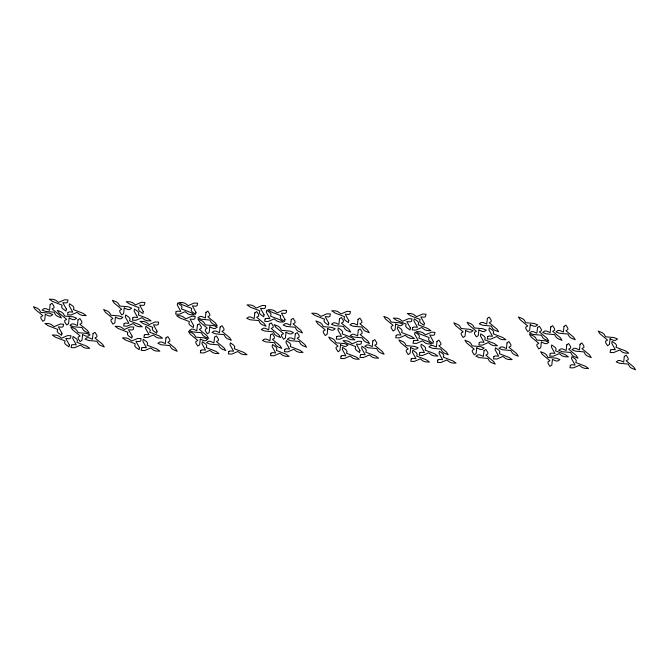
<?xml version="1.0" encoding="UTF-8"?>
<svg xmlns="http://www.w3.org/2000/svg" width="669" height="669" viewBox="0 0 669 669"><rect width="100%" height="100%" fill="white"/><g stroke="black" fill="none" stroke-linecap="round" stroke-linejoin="round"><path stroke-width="1" d="M45.316 314.371L44.689 320.058L42.816 321.329L40.884 318.293L40.842 316.822L42.808 315.684L35.173 309.362L33.45 306.67L37.631 308.384L39.32 309.764L40.817 312.398L49.297 313.167L52.776 314.589L50.727 315.977L48.82 315.927L45.316 314.371M50.183 304.529L49.556 310.215L46.052 308.668L44.146 308.61L42.097 309.998L45.576 311.428L54.055 312.197L55.552 314.831L57.241 316.211L61.423 317.926L59.7 315.224L52.065 308.902L54.03 307.773L53.988 306.293L52.057 303.266L50.183 304.529M69.175 318.043L68.547 323.729L66.674 324.992L64.734 321.965L64.692 320.484L66.666 319.356L59.031 313.025L57.308 310.332L61.489 312.047L63.17 313.427L64.676 316.061L73.155 316.83L76.634 318.252L74.577 319.648L72.67 319.59L69.175 318.043M78.022 319.832L77.395 325.519L73.899 323.972L71.993 323.913L69.936 325.301L73.414 326.731L81.894 327.501L83.399 330.135L85.08 331.515L89.261 333.229L87.539 330.528L79.904 324.206L81.877 323.077L81.835 321.597L79.895 318.569L78.022 319.832M82.605 334.634L81.969 340.32L80.096 341.583L78.164 338.556L78.122 337.076L80.096 335.947L72.453 329.625L70.73 326.924L74.911 328.638L76.6 330.018L78.097 332.652L86.585 333.421L90.064 334.851L88.007 336.239L86.1 336.181L82.605 334.634M93.058 333.588L92.431 339.267L88.935 337.72L87.029 337.669L84.971 339.058L88.45 340.479L96.938 341.249L98.435 343.883L100.124 345.263L104.305 346.977L102.583 344.284L94.939 337.962L96.913 336.825L96.871 335.353L94.939 332.317L93.058 333.588M115.469 317.215L114.842 322.893L112.969 324.164L111.029 321.128L110.987 319.657L112.961 318.519L105.317 312.197L103.603 309.504L107.776 311.219L109.465 312.599L110.97 315.233L119.45 316.002L122.929 317.424L120.872 318.812L118.965 318.762L115.469 317.215M124.225 307.991L123.598 313.669L121.725 314.94L119.793 311.905L119.751 310.433L121.716 309.295L114.081 302.973L112.359 300.281L116.54 301.995L118.229 303.375L119.726 306.009L128.205 306.778L131.684 308.2L129.635 309.588L127.729 309.538L124.225 307.991M165.962 337.887L165.335 343.573L161.831 342.026L159.933 341.968L157.876 343.356L161.354 344.786L169.834 345.555L171.331 348.181L173.02 349.569L177.201 351.284L175.479 348.582L167.844 342.26L169.817 341.131L169.775 339.651L167.835 336.616L165.962 337.887M197.439 325.034L196.811 330.72L193.308 329.165L191.409 329.115L189.352 330.503L192.831 331.924L201.31 332.702L202.807 335.328L204.497 336.708L208.678 338.422L206.955 335.729L199.32 329.407L201.294 328.278L201.252 326.798L199.312 323.763L197.439 325.034M200.274 339.116L199.646 344.803L197.773 346.074L195.833 343.038L195.791 341.558L197.765 340.429L190.13 334.107L188.407 331.414L192.588 333.129L194.269 334.508L195.774 337.134L204.254 337.912L207.733 339.334L205.676 340.722L203.769 340.672L200.274 339.116M205.968 312.364L205.341 318.051L201.846 316.504L199.939 316.445L197.882 317.834L201.361 319.264L209.84 320.033L211.345 322.667L213.026 324.047L217.208 325.761L215.485 323.06L207.85 316.738L209.823 315.609L209.782 314.129L207.842 311.102L205.968 312.364M209.798 326.865L209.171 332.543L207.298 333.814L205.366 330.779L205.324 329.307L207.29 328.17L199.655 321.848L197.932 319.155L202.113 320.869L203.802 322.249L205.299 324.883L213.779 325.652L217.258 327.074L215.209 328.462L213.302 328.412L209.798 326.865M214.565 337.226L213.938 342.913L210.442 341.366L208.536 341.307L206.478 342.695L209.957 344.125L218.437 344.895L219.942 347.529L221.631 348.909L225.804 350.623L224.09 347.922L216.447 341.6L218.42 340.471L218.378 338.991L216.438 335.963L214.565 337.226M220.134 326.965L219.507 332.644L216.003 331.096L214.105 331.038L212.048 332.434L215.527 333.856L224.006 334.625L225.503 337.26L227.192 338.639L231.374 340.354L229.651 337.661L222.016 331.339L223.99 330.202L223.948 328.73L222.008 325.694L220.134 326.965M254.805 312.883L254.178 318.569L250.674 317.014L248.776 316.964L246.719 318.352L250.198 319.774L258.677 320.551L260.174 323.177L261.863 324.557L266.045 326.271L264.322 323.579L256.687 317.257L258.66 316.128L258.619 314.647L256.679 311.612L254.805 312.883M269.339 324.139L268.712 329.825L265.217 328.27L263.31 328.22L261.253 329.608L264.732 331.03L273.211 331.807L274.716 334.433L276.397 335.813L280.579 337.527L278.856 334.834L271.221 328.512L273.195 327.375L273.153 325.903L271.213 322.868L269.339 324.139M270.552 335.018L269.925 340.705L266.429 339.158L264.523 339.099L262.465 340.488L265.944 341.918L274.424 342.687L275.921 345.313L277.61 346.701L281.791 348.415L280.068 345.714L272.434 339.392L274.407 338.263L274.365 336.783L272.425 333.747L270.552 335.018M286.031 332.317L285.404 337.996L283.531 339.267L281.59 336.231L281.549 334.759L283.522 333.622L275.879 327.3L274.165 324.607L278.346 326.321L280.027 327.701L281.532 330.335L290.012 331.105L293.49 332.526L291.433 333.915L289.526 333.864L286.031 332.317M291.216 319.565L290.589 325.251L287.093 323.704L285.186 323.645L283.129 325.034L286.608 326.464L295.088 327.233L296.584 329.859L298.274 331.247L302.455 332.961L300.732 330.26L293.097 323.938L295.071 322.809L295.029 321.329L293.089 318.293L291.216 319.565M295.313 333.814L294.686 339.492L291.182 337.945L289.284 337.895L287.227 339.283L290.706 340.705L299.185 341.474L300.682 344.109L302.371 345.488L306.553 347.203L304.83 344.51L297.195 338.188L299.168 337.051L299.127 335.579L297.187 332.543L295.313 333.814M327.751 328.596L327.124 334.283L325.251 335.545L323.311 332.518L323.278 331.038L325.243 329.909L317.608 323.587L315.885 320.886L320.066 322.6L321.756 323.98L323.252 326.614L331.732 327.384L335.211 328.814L333.154 330.202L331.255 330.143L327.751 328.596M339.534 318.745L338.907 324.432L335.412 322.884L333.505 322.826L331.448 324.214L334.926 325.644L343.406 326.413L344.911 329.048L346.592 330.427L350.773 332.142L349.051 329.441L341.416 323.119L343.389 321.99L343.348 320.51L341.407 317.482L339.534 318.745M340.571 344.794L339.944 350.472L338.071 351.743L336.131 348.716L336.089 347.236L338.062 346.099L330.427 339.777L328.705 337.084L332.886 338.798L334.567 340.178L336.072 342.812L344.552 343.582L348.031 345.003L345.973 346.4L344.067 346.341L340.571 344.794M358.024 319.372L357.397 325.059L353.893 323.503L351.986 323.453L349.937 324.841L353.416 326.271L361.896 327.041L363.392 329.666L365.082 331.046L369.263 332.761L367.54 330.068L359.905 323.746L361.87 322.617L361.829 321.137L359.897 318.101L358.024 319.372M358.275 330.168L357.647 335.855L354.152 334.299L352.245 334.249L350.188 335.637L353.667 337.059L362.146 337.828L363.652 340.462L365.341 341.842L369.514 343.557L367.799 340.864L360.156 334.542L362.13 333.405L362.088 331.933L360.148 328.897L358.275 330.168M372.867 340.889L372.24 346.567L368.744 345.02L366.838 344.97L364.781 346.358L368.259 347.78L376.739 348.549L378.244 351.183L379.933 352.563L384.115 354.277L382.392 351.585L374.749 345.263L376.722 344.125L376.68 342.653L374.74 339.618L372.867 340.889M395.663 324.064L395.036 329.75L393.163 331.021L391.223 327.986L391.181 326.505L393.155 325.377L385.52 319.054L383.797 316.362L387.978 318.076L389.667 319.456L391.164 322.082L399.644 322.851L403.123 324.281L401.066 325.669L399.167 325.619L395.663 324.064M410.716 347.629L410.089 353.316L408.215 354.578L406.284 351.551L406.242 350.071L408.207 348.942L400.572 342.612L398.849 339.919L403.031 341.633L404.72 343.013L406.217 345.647L414.705 346.417L418.184 347.838L416.126 349.235L414.22 349.176L410.716 347.629M437.008 341.399L436.38 347.077L432.885 345.53L430.978 345.472L428.921 346.868L432.4 348.29L440.879 349.059L442.385 351.693L444.074 353.073L448.255 354.787L446.532 352.095L438.889 345.773L440.863 344.635L440.821 343.155L438.881 340.128L437.008 341.399M465.657 330.519L465.03 336.206L463.157 337.469L461.217 334.441L461.175 332.961L463.149 331.832L455.505 325.502L453.783 322.809L457.964 324.524L459.653 325.903L461.158 328.538L469.638 329.307L473.117 330.737L471.06 332.125L469.153 332.067L465.657 330.519M476.746 347.88L476.119 353.567L474.246 354.829L472.314 351.802L472.272 350.322L474.237 349.193L466.602 342.871L464.88 340.17L469.061 341.884L470.75 343.264L472.247 345.898L480.727 346.667L484.205 348.097L482.157 349.486L480.25 349.427L476.746 347.88M478.904 329.934L478.276 335.621L476.403 336.892L474.472 333.856L474.43 332.376L476.395 331.247L468.76 324.925L467.037 322.232L471.219 323.947L472.908 325.326L474.405 327.952L482.893 328.722L486.371 330.152L484.314 331.54L482.408 331.49L478.904 329.934M487.35 318.369L486.723 324.055L483.219 322.508L481.32 322.45L479.263 323.846L482.742 325.268L491.222 326.037L492.719 328.671L494.408 330.051L498.589 331.765L496.866 329.073L489.231 322.742L491.205 321.613L491.163 320.133L489.223 317.106L487.35 318.369M484.013 350.748L483.386 356.426L479.882 354.879L477.975 354.821L475.927 356.217L479.405 357.639L487.885 358.408L489.382 361.043L491.071 362.422L495.252 364.137L493.53 361.444L485.895 355.122L487.86 353.985L487.818 352.504L485.886 349.477L484.013 350.748M507.052 342.846L506.425 348.532L502.929 346.985L501.022 346.927L498.965 348.323L502.444 349.745L510.924 350.514L512.429 353.148L514.118 354.528L518.299 356.243L516.577 353.55L508.933 347.219L510.907 346.09L510.865 344.61L508.925 341.583L507.052 342.846M530.258 324.674L529.631 330.361L527.757 331.623L525.817 328.596L525.775 327.116L527.749 325.987L520.114 319.665L518.391 316.964L522.573 318.678L524.262 320.058L525.759 322.692L534.238 323.462L537.717 324.891L535.66 326.28L533.753 326.221L530.258 324.674M537.516 327.542L536.889 333.221L533.394 331.673L531.487 331.615L529.43 333.011L532.909 334.433L541.388 335.202L542.894 337.837L544.583 339.216L548.764 340.931L547.041 338.238L539.398 331.916L541.372 330.779L541.33 329.299L539.39 326.271L537.516 327.542M541.355 342.035L540.719 347.721L538.846 348.984L536.914 345.957L536.873 344.476L538.846 343.348L531.203 337.025L529.48 334.324L533.661 336.039L535.351 337.419L536.847 340.053L545.335 340.822L548.814 342.252L546.757 343.64L544.85 343.582L541.355 342.035M550.771 326.957L550.144 332.644L546.64 331.096L544.742 331.038L542.684 332.426L546.163 333.856L554.643 334.625L556.14 337.251L557.829 338.639L562.01 340.354L560.288 337.653L552.653 331.331L554.626 330.202L554.584 328.722L552.644 325.686L550.771 326.957M552.443 359.395L551.816 365.082L549.943 366.344L548.003 363.317L547.961 361.837L549.935 360.708L542.3 354.386L540.577 351.685L544.758 353.399L546.448 354.779L547.944 357.413L556.424 358.183L559.903 359.613L557.846 361.001L555.947 360.942L552.443 359.395M564.026 326.372L563.398 332.058L559.894 330.511L557.988 330.453L555.939 331.849L559.418 333.271L567.897 334.04L569.394 336.674L571.083 338.054L575.265 339.768L573.542 337.076L565.907 330.745L567.872 329.616L567.83 328.136L565.899 325.109L564.026 326.372M566.794 344.811L566.166 350.497L562.671 348.95L560.764 348.892L558.707 350.28L562.186 351.71L570.665 352.479L572.171 355.114L573.851 356.493L578.033 358.208L576.318 355.507L568.675 349.185L570.649 348.056L570.607 346.575L568.667 343.548L566.794 344.811M580.048 344.234L579.421 349.912L575.917 348.365L574.019 348.306L571.962 349.703L575.44 351.125L583.92 351.894L585.417 354.528L587.106 355.908L591.287 357.622L589.565 354.93L581.93 348.608L583.895 347.47L583.861 345.99L581.921 342.963L580.048 344.234M610.069 338.773L609.442 344.46L607.569 345.722L605.637 342.695L605.596 341.215L607.561 340.086L599.926 333.764L598.203 331.063L602.384 332.777L604.074 334.157L605.57 336.791L614.05 337.561L617.529 338.991L615.48 340.379L613.573 340.32L610.069 338.773M624.311 356.418L623.684 362.105L620.18 360.549L618.273 360.499L616.224 361.887L619.703 363.309L628.183 364.087L629.68 366.712L631.369 368.092L635.55 369.806L633.827 367.114L626.192 360.792L628.158 359.654L628.116 358.183L626.184 355.147L624.311 356.418M61.966 333.338L61.607 335.345L58.17 332.886L57.174 331.381L57.718 329.424L48.068 325.686L44.932 323.453L48.787 323.604L51.179 324.415L54.147 326.656L60.151 324.064L63.58 324.206L63.154 326.614L61.849 327.191L58.404 326.915L61.966 333.338M66.356 309.078L65.997 311.085L62.56 308.626L61.565 307.121L62.108 305.164L52.458 301.426L49.322 299.194L53.177 299.344L55.569 300.155L58.538 302.396L64.542 299.804L67.962 299.946L67.544 302.355L66.239 302.932L62.794 302.656L66.356 309.078M68.012 312.431L67.586 314.84L71.014 314.982L77.01 312.39L79.987 314.631L82.379 315.442L86.234 315.592L83.098 313.36L73.448 309.613L73.991 307.665L72.996 306.159L69.551 303.701L69.2 305.708L72.762 312.13L69.308 311.846L68.012 312.431M69.333 344.87L68.982 346.877L65.537 344.418L64.55 342.913L65.094 340.964L55.435 337.218L52.299 334.985L56.154 335.144L58.546 335.947L61.523 338.188L67.519 335.604L70.947 335.738L70.521 338.146L69.225 338.731L65.771 338.447L69.333 344.87M71.533 345.179L71.106 347.587L74.535 347.721L80.531 345.137L83.5 347.378L85.9 348.181L89.755 348.34L86.619 346.099L76.96 342.361L77.504 340.412L76.517 338.899L73.072 336.448L72.72 338.447L76.283 344.878L72.829 344.594L71.533 345.179M124.1 323.645L123.673 326.054L127.102 326.188L133.098 323.604L136.075 325.845L138.466 326.648L142.321 326.807L139.185 324.565L129.535 320.827L130.07 318.879L129.084 317.365L125.638 314.915L125.287 316.914L128.849 323.344L125.396 323.06L124.1 323.645M132.897 317.758L132.47 320.167L135.899 320.3L141.895 317.716L144.864 319.958L147.264 320.76L151.119 320.919L147.974 318.687L138.324 314.94L138.868 312.992L137.881 311.486L134.436 309.028L134.084 311.035L137.647 317.457L134.193 317.173L132.897 317.758M132.111 336.173L131.76 338.18L128.314 335.721L127.327 334.216L127.871 332.259L118.212 328.521L115.076 326.288L118.931 326.439L121.332 327.25L124.3 329.491L130.296 326.898L133.725 327.041L133.298 329.449L132.002 330.034L128.548 329.75L132.111 336.173M143.266 311.57L142.915 313.569L139.47 311.118L138.483 309.605L139.027 307.656L129.376 303.918L126.232 301.677L130.087 301.836L132.487 302.639L135.456 304.88L141.452 302.296L144.88 302.43L144.454 304.847L143.158 305.424L139.704 305.139L143.266 311.57M139.487 347.704L139.127 349.711L135.69 347.261L134.695 345.748L135.238 343.799L125.588 340.061L122.452 337.82L126.307 337.979L128.699 338.782L131.668 341.023L137.663 338.439L141.092 338.573L140.666 340.981L139.369 341.566L135.916 341.282L139.487 347.704M141.677 348.014L141.251 350.422L144.68 350.556L150.684 347.972L153.653 350.213L156.044 351.016L159.899 351.175L156.763 348.934L147.113 345.196L147.657 343.247L146.662 341.734L143.225 339.283L142.865 341.29L146.427 347.713L142.982 347.428L141.677 348.014M144.328 335.052L143.902 337.46L147.331 337.594L153.326 335.01L156.295 337.251L158.695 338.054L162.55 338.213L159.414 335.972L149.756 332.234L150.299 330.285L149.312 328.772L145.867 326.321L145.516 328.328L149.078 334.751L145.625 334.467L144.328 335.052M157.031 331.222L156.671 333.229L153.234 330.779L152.239 329.265L152.783 327.317L143.133 323.579L139.997 321.337L143.852 321.496L146.243 322.299L149.212 324.54L155.216 321.956L158.645 322.09L158.219 324.498L156.914 325.084L153.469 324.8L157.031 331.222M176.081 311.729L175.654 314.137L179.083 314.279L185.079 311.687L188.048 313.928L190.448 314.739L194.303 314.89L191.158 312.657L181.508 308.919L182.052 306.962L181.056 305.457L177.62 302.998L177.268 305.005L180.831 311.428L177.377 311.144L176.081 311.729M193.634 325.51L193.282 327.509L189.837 325.059L188.85 323.545L189.386 321.597L179.735 317.859L176.599 315.617L180.454 315.776L182.846 316.579L185.823 318.82L191.819 316.236L195.248 316.37L194.821 318.787L193.525 319.364L190.071 319.08L193.634 325.51M195.958 312.314L195.607 314.321L192.17 311.871L191.175 310.357L191.719 308.409L182.068 304.671L178.924 302.43L182.779 302.589L185.179 303.392L188.148 305.633L194.144 303.049L197.572 303.182L197.146 305.591L195.85 306.176L192.396 305.892L195.958 312.314M200.792 350.397L200.365 352.806L203.794 352.948L209.79 350.364L212.759 352.596L215.15 353.408L219.006 353.567L215.87 351.325L206.219 347.587L206.763 345.639L205.768 344.125L202.331 341.675L201.971 343.674L205.542 350.104L202.088 349.82L200.792 350.397M228.823 351.534L228.397 353.943L231.825 354.085L237.821 351.493L240.798 353.734L243.19 354.545L247.045 354.695L243.909 352.463L234.259 348.716L234.802 346.768L233.807 345.263L230.362 342.804L230.011 344.811L233.573 351.233L230.119 350.949L228.823 351.534M264.063 314.748L263.703 316.755L260.266 314.296L259.271 312.791L259.815 310.842L250.164 307.096L247.028 304.863L250.883 305.022L253.275 305.825L256.244 308.066L262.248 305.474L265.677 305.616L265.25 308.024L263.946 308.61L260.5 308.325L264.063 314.748M265.125 318.954L264.698 321.363L268.127 321.505L274.123 318.912L277.091 321.153L279.491 321.965L283.347 322.115L280.202 319.882L270.552 316.144L271.096 314.187L270.1 312.682L266.663 310.224L266.312 312.231L269.875 318.653L266.421 318.369L265.125 318.954M270.937 353.24L270.51 355.649L273.939 355.783L279.935 353.199L282.912 355.44L285.303 356.243L289.159 356.401L286.023 354.16L276.372 350.422L276.907 348.474L275.921 346.96L272.475 344.51L272.124 346.509L275.687 352.939L272.233 352.655L270.937 353.24M285.002 319.539L284.651 321.546L281.214 319.096L280.219 317.583L280.763 315.634L271.112 311.896L267.968 309.655L271.823 309.814L274.223 310.617L277.192 312.858L283.188 310.274L286.616 310.408L286.19 312.816L284.894 313.401L281.44 313.117L285.002 319.539M284.81 349.318L284.384 351.727L287.812 351.869L293.808 349.285L296.785 351.518L299.177 352.329L303.032 352.479L299.896 350.247L290.246 346.509L290.789 344.552L289.794 343.046L286.349 340.588L285.998 342.595L289.56 349.017L286.106 348.741L284.81 349.318M328.755 323.077L328.404 325.084L324.958 322.625L323.972 321.12L324.507 319.163L314.856 315.425L311.721 313.192L315.576 313.343L317.967 314.154L320.944 316.395L326.94 313.803L330.369 313.945L329.942 316.353L328.646 316.939L325.193 316.654L328.755 323.077M336.716 336.674L336.298 339.083L339.718 339.225L345.722 336.632L348.691 338.874L351.083 339.685L354.938 339.835L351.802 337.602L342.152 333.864L342.695 331.908L341.7 330.402L338.263 327.944L337.904 329.951L341.466 336.373L338.021 336.097L336.716 336.674M341.09 356.075L340.663 358.484L344.092 358.617L350.088 356.033L353.056 358.275L355.448 359.077L359.303 359.236L356.167 356.995L346.517 353.257L347.06 351.309L346.065 349.795L342.628 347.345L342.269 349.352L345.84 355.774L342.386 355.49L341.09 356.075M348.792 320.618L348.44 322.617L344.995 320.167L344 318.653L344.543 316.705L334.893 312.967L331.757 310.725L335.612 310.884L338.004 311.695L340.973 313.928L346.977 311.344L350.405 311.486L349.979 313.895L348.683 314.472L345.229 314.187L348.792 320.618M359.939 350.539L359.588 352.538L356.142 350.088L355.147 348.582L355.691 346.626L346.04 342.888L342.904 340.655L346.759 340.805L349.151 341.616L352.12 343.849L358.124 341.265L361.553 341.407L361.126 343.816L359.83 344.393L356.376 344.109L359.939 350.539M360.415 355.005L359.989 357.413L363.418 357.547L369.413 354.963L372.39 357.204L374.782 358.007L378.637 358.166L375.501 355.933L365.851 352.187L366.395 350.238L365.399 348.725L361.954 346.274L361.603 348.281L365.165 354.704L361.712 354.419L360.415 355.005M396.182 335.345L395.755 337.753L399.184 337.895L405.18 335.311L408.149 337.544L410.549 338.355L414.404 338.514L411.268 336.273L401.609 332.535L402.153 330.586L401.166 329.073L397.721 326.623L397.369 328.621L400.932 335.052L397.478 334.768L396.182 335.345M410.373 327.977L410.022 329.984L406.576 327.526L405.59 326.02L406.133 324.072L396.474 320.326L393.339 318.093L397.194 318.252L399.585 319.054L402.562 321.296L408.558 318.703L411.987 318.845L411.56 321.254L410.264 321.839L406.811 321.555L410.373 327.977M412.698 327.559L412.271 329.968L415.7 330.11L421.704 327.517L424.673 329.758L427.065 330.561L430.92 330.72L427.784 328.487L418.133 324.741L418.677 322.793L417.682 321.287L414.245 318.829L413.885 320.836L417.448 327.258L414.002 326.974L412.698 327.559M413.459 340.872L413.041 343.281L416.461 343.423L422.465 340.83L425.434 343.072L427.826 343.883L431.681 344.033L428.545 341.8L418.894 338.062L419.438 336.106L418.443 334.6L415.006 332.142L414.646 334.149L418.209 340.571L414.763 340.295L413.459 340.872M411.234 358.91L410.808 361.319L414.236 361.452L420.232 358.868L423.209 361.109L425.601 361.912L429.456 362.071L426.32 359.83L416.67 356.092L417.205 354.144L416.218 352.63L412.773 350.18L412.422 352.187L415.984 358.609L412.53 358.325L411.234 358.91M424.363 323.336L424.012 325.335L420.567 322.884L419.58 321.371L420.124 319.422L410.473 315.684L407.329 313.443L411.184 313.602L413.584 314.413L416.553 316.646L422.549 314.062L425.977 314.204L425.551 316.613L424.255 317.19L420.801 316.905L424.363 323.336M419.697 352.898L419.271 355.306L422.699 355.44L428.704 352.856L431.672 355.097L434.064 355.9L437.919 356.059L434.783 353.817L425.133 350.079L425.676 348.131L424.681 346.617L421.236 344.167L420.885 346.174L424.447 352.596L420.993 352.312L419.697 352.898M433.345 341.458L432.994 343.465L429.548 341.014L428.561 339.501L429.105 337.552L419.446 333.814L416.31 331.573L420.165 331.732L422.565 332.535L425.534 334.776L431.53 332.192L434.959 332.326L434.532 334.734L433.236 335.32L429.782 335.035L433.345 341.458M437.844 359.981L437.426 362.389L440.854 362.531L446.85 359.947L449.819 362.18L452.211 362.991L456.066 363.15L452.93 360.909L443.279 357.171L443.823 355.222L442.828 353.709L439.391 351.258L439.031 353.257L442.594 359.688L439.148 359.404L437.844 359.981M479.272 342.603L478.845 345.012L482.274 345.154L488.27 342.561L491.238 344.803L493.638 345.614L497.493 345.764L494.349 343.532L484.699 339.793L485.242 337.837L484.256 336.331L480.81 333.873L480.459 335.88L484.022 342.302L480.568 342.018L479.272 342.603M487.734 336.591L487.308 338.999L490.737 339.141L496.733 336.549L499.701 338.79L502.101 339.601L505.956 339.752L502.82 337.519L493.162 333.781L493.705 331.824L492.719 330.319L489.273 327.86L488.922 329.867L492.484 336.29L489.031 336.005L487.734 336.591M493.914 356.477L493.488 358.885L496.916 359.027L502.921 356.443L505.889 358.676L508.281 359.487L512.136 359.638L509 357.405L499.35 353.667L499.894 351.71L498.898 350.205L495.461 347.755L495.102 349.753L498.664 356.184L495.219 355.9L493.914 356.477M550.169 353.684L549.742 356.092L553.171 356.234L559.167 353.642L562.136 355.883L564.536 356.694L568.391 356.845L565.246 354.612L555.596 350.874L556.14 348.917L555.153 347.412L551.708 344.953L551.356 346.96L554.919 353.383L551.465 353.107L550.169 353.684M570.348 365.341L569.921 367.749L573.35 367.891L579.346 365.299L582.323 367.54L584.714 368.351L588.569 368.502L585.434 366.269L575.783 362.523L576.327 360.574L575.332 359.069L571.886 356.61L571.535 358.617L575.097 365.04L571.644 364.756L570.348 365.341M610.588 350.054L610.161 352.463L613.59 352.605L619.586 350.012L622.563 352.254L624.955 353.065L628.81 353.215L625.674 350.982L616.015 347.244L616.559 345.288L615.572 343.782L612.127 341.324L611.775 343.331L615.338 349.753L611.884 349.477L610.588 350.054"/></g></svg>
